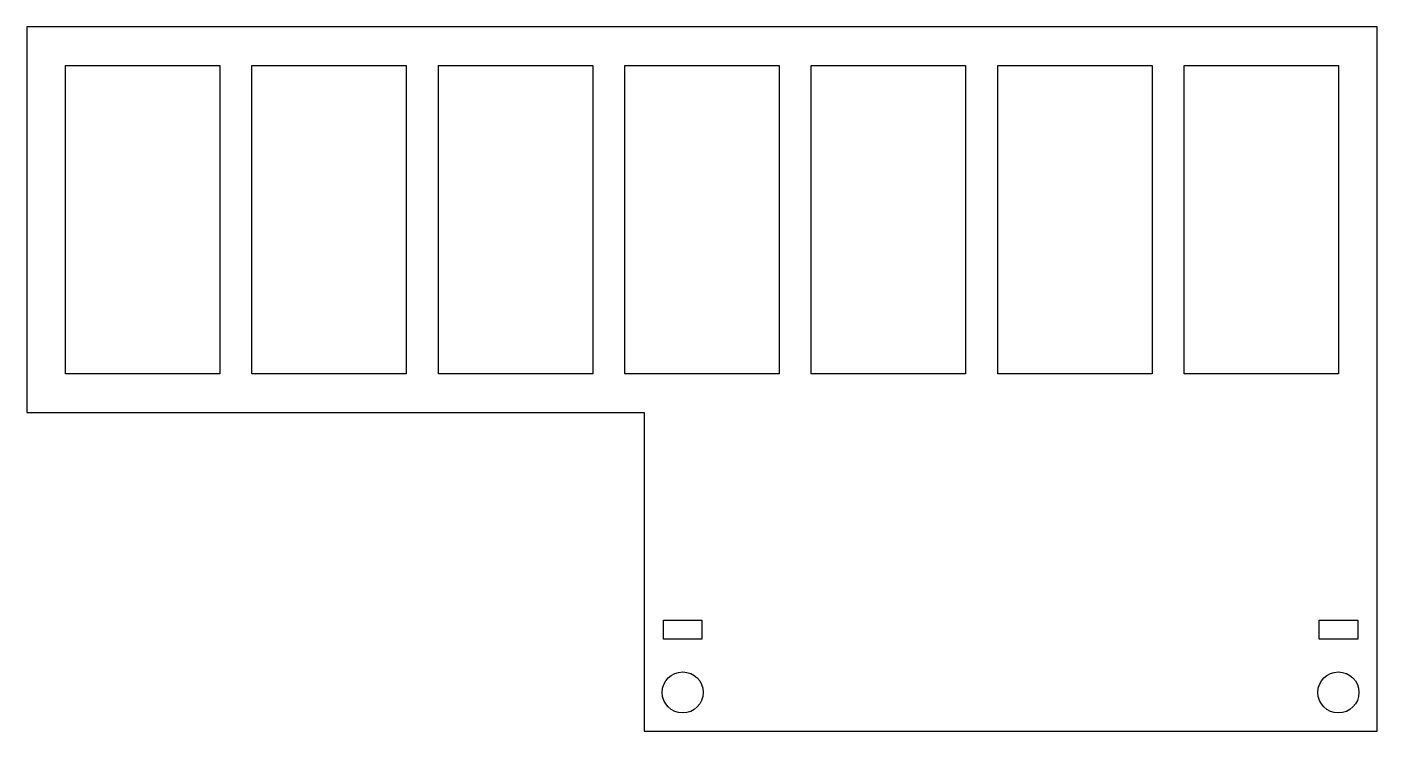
# Model space of a CAD drawing. Header units: inches. Extents: x 0 to 8.75, y -4.56 to 0.
import ezdxf

# ---------------------------------------------------------------- set-up
doc = ezdxf.new("R2010")
doc.units = ezdxf.units.IN
doc.header["$MEASUREMENT"] = 0

msp = doc.modelspace()

# ---------------------------------------------------------------- linework, layer by layer
for points in [[(8.75, -4.5649), (8.75, 0), (0, 0), (0, -2.5), (4, -2.5), (4, -4.5649)], [(0.25, -0.25), (1.25, -0.25), (1.25, -2.25), (0.25, -2.25)], [(1.4583, -0.25), (2.4583, -0.25), (2.4583, -2.25), (1.4583, -2.25)], [(2.6667, -0.25), (3.6667, -0.25), (3.6667, -2.25), (2.6667, -2.25)], [(3.875, -0.25), (4.875, -0.25), (4.875, -2.25), (3.875, -2.25)], [(5.0833, -0.25), (6.0833, -0.25), (6.0833, -2.25), (5.0833, -2.25)], [(6.2917, -0.25), (7.2917, -0.25), (7.2917, -2.25), (6.2917, -2.25)], [(7.5, -0.25), (8.5, -0.25), (8.5, -2.25), (7.5, -2.25)], [(4.375, -3.9704), (4.125, -3.9704), (4.125, -3.8454), (4.375, -3.8454)], [(8.375, -3.8454), (8.625, -3.8454), (8.625, -3.9704), (8.375, -3.9704)]]:
    msp.add_lwpolyline(points, close=True)
for centre in [(4.25, -4.3149), (8.5, -4.3149)]:
    msp.add_circle(centre, 0.133)

doc.saveas('drawing.dxf')
